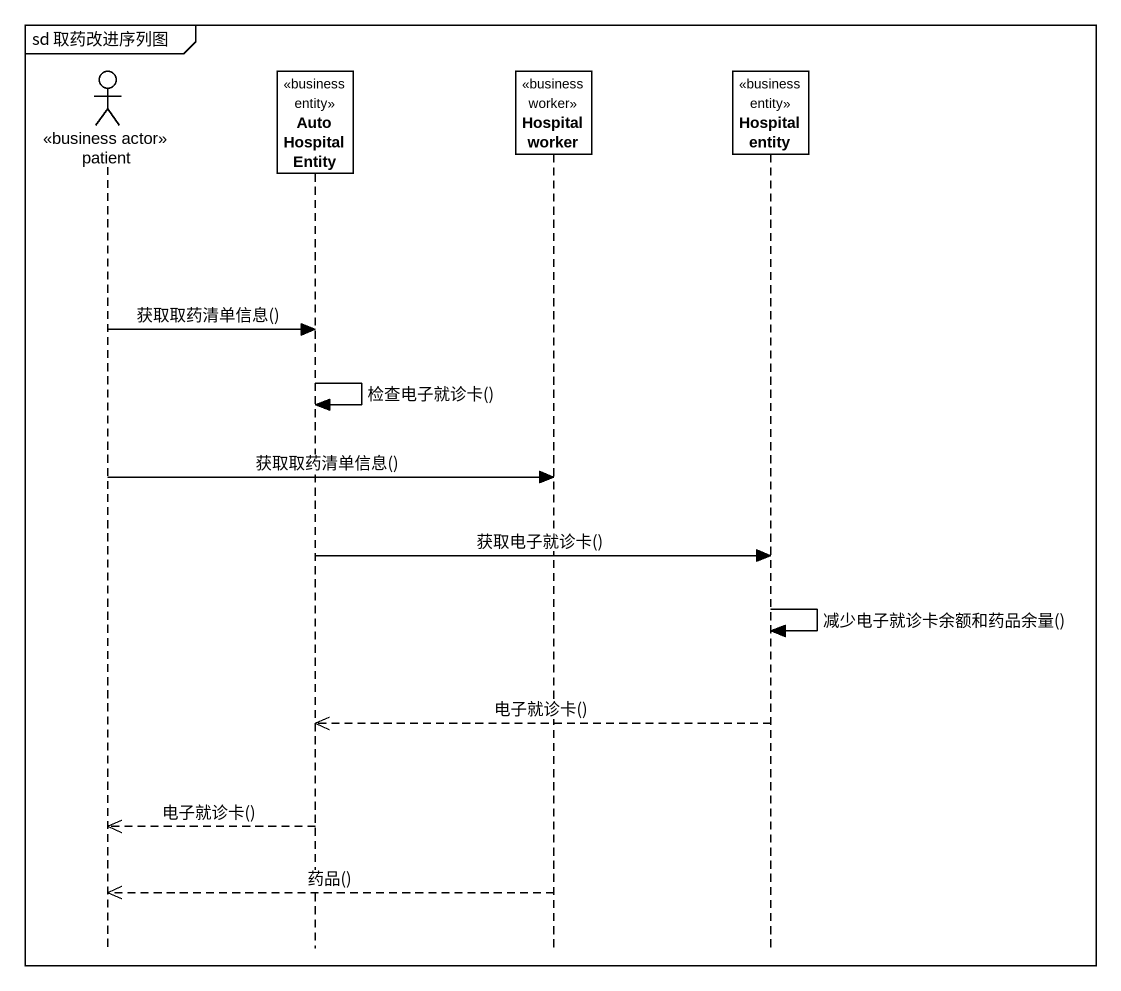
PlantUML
@startuml
mainframe sd 取药改进序列图
hide footbox
actor patient <<business actor>>
participant "Auto Hospital Entity" as Auto_Hospital_Entity <<business entity>>
participant "Hospital worker" as Hospital_worker <<business worker>>
participant "Hospital entity" as Hospital_entity <<business entity>>

patient -> Auto_Hospital_Entity : 获取取药清单信息()
Auto_Hospital_Entity -> Auto_Hospital_Entity : 检查电子就诊卡()
patient -> Hospital_worker : 获取取药清单信息()
Auto_Hospital_Entity -> Hospital_entity : 获取电子就诊卡()
Hospital_entity -> Hospital_entity : 减少电子就诊卡余额和药品余量()
Hospital_entity -->> Auto_Hospital_Entity : 电子就诊卡()
Auto_Hospital_Entity -->> patient : 电子就诊卡()
Hospital_worker -->> patient : 药品()
@enduml
